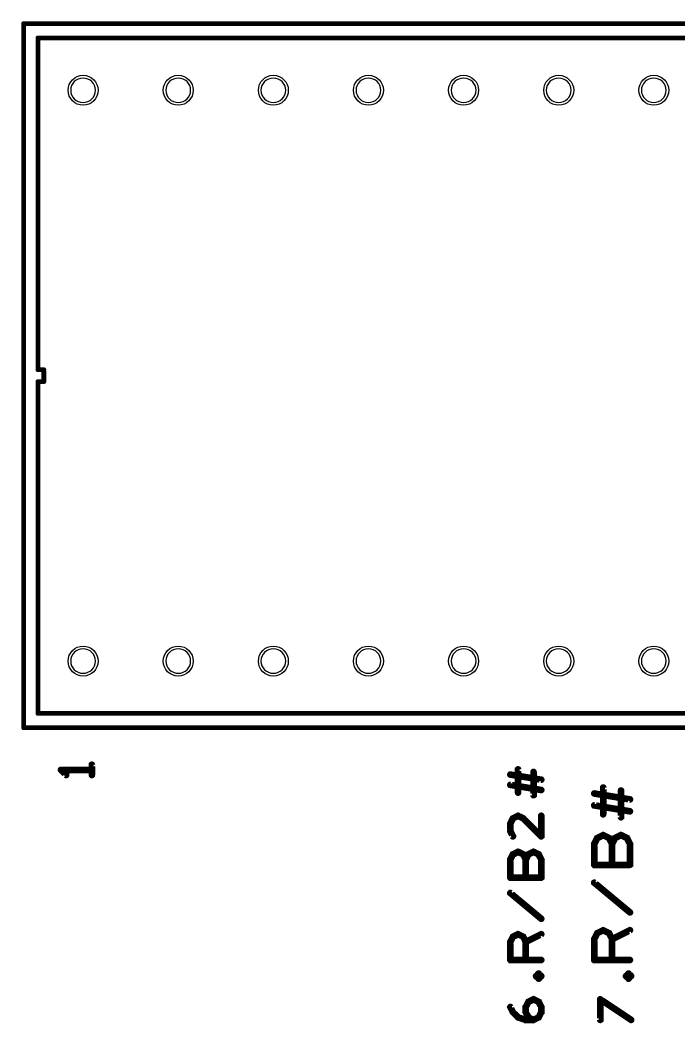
# Model space of a CAD drawing. Extents: x 1.5 to 98, y 12 to 104.4.
# Drawn here: x 33.88 to 51.47, y 33.47 to 60.29 of the extents above; entities that cross this region are included whole.
import ezdxf

# ---------------------------------------------------------------- set-up
doc = ezdxf.new("R2010")
doc.units = 0
doc.layers.get('0').update_dxf_attribs({"linetype": 'CONTINUOUS'})
for name, color, linetype in [('_DRILL', 251, 'CONTINUOUS'), ('BOTTOM_SOLDER_MASK', 6, 'CONTINUOUS'), ('DOCUMENTATION1', 3, 'CONTINUOUS'), ('TOP_SILKSCREEN', 1, 'CONTINUOUS'), ('TOP_SOLDER_MASK', 2, 'CONTINUOUS')]:
    doc.layers.add(name, color=color, linetype=linetype)

# ---------------------------------------------------------------- blocks, each defined once
blk = doc.blocks.new('STYLE1')
at = {"const_width": 0.6}
blk.add_lwpolyline([(-0.3, 0, 1), (0.3, 0, 1)], format="xyb", close=True, dxfattribs=at)
blk = doc.blocks.new('_HOLE')
blk.add_circle((0, 0), 0.5)

msp = doc.modelspace()

# ---------------------------------------------------------------- linework, layer by layer
at = {"layer": 'DOCUMENTATION1', "color": 94}
msp.add_lwpolyline([(95.5675, 41.402, 0.127, 0.127, 0), (33.9725, 41.402, 0, 0, 0), (33.9725, 41.402, 0.0635, 0.0635, 0), (33.9725, 41.4338, 0.0635, 0.0635, 1), (33.9725, 41.3702, 0, 0, 0), (33.9407, 41.402, 0.0635, 0.0635, 1), (34.0043, 41.402, 0, 0, 0), (33.9725, 41.402, 0, 0, 0), (33.9725, 41.402, 0.127, 0.127, 0), (33.9725, 60.198, 0.127, 0.127, 0), (33.9725, 60.198, 0, 0, 0), (33.9725, 60.198, 0.0635, 0.0635, 0), (34.0043, 60.198, 0.0635, 0.0635, 1), (33.9407, 60.198, 0, 0, 0), (33.9725, 60.2298, 0.0635, 0.0635, 1), (33.9725, 60.1662, 0, 0, 0), (33.9725, 60.198, 0, 0, 0), (33.9725, 60.198, 0.127, 0.127, 0), (95.5675, 60.198, 0, 0, 0)], format="xyseb", dxfattribs=at)
at = {"layer": 'TOP_SILKSCREEN', "color": 135}
for points in [[(95.1865, 41.783, 0.127, 0.127, 0), (34.3535, 41.783, 0, 0, 0), (34.3535, 41.783, 0.0635, 0.0635, 0), (34.3535, 41.8148, 0.0635, 0.0635, 1), (34.3535, 41.7512, 0, 0, 0), (34.3217, 41.783, 0.0635, 0.0635, 1), (34.3853, 41.783, 0, 0, 0), (34.3535, 41.783, 0, 0, 0), (34.3535, 41.783, 0.127, 0.127, 0), (34.3535, 50.6413, 0, 0, 0), (34.3535, 50.6413, 0.0635, 0.0635, 0), (34.3853, 50.6413, 0.0635, 0.0635, 1), (34.3217, 50.6413, 0, 0, 0), (34.3535, 50.6731, 0.0635, 0.0635, 1), (34.3535, 50.6095, 0, 0, 0), (34.3535, 50.6413, 0, 0, 0), (34.3535, 50.6413, 0.127, 0.127, 0), (34.5122, 50.6413, 0, 0, 0), (34.5122, 50.6413, 0.0635, 0.0635, 0), (34.5122, 50.6095, 0.0635, 0.0635, 1), (34.5122, 50.6731, 0, 0, 0), (34.4804, 50.6413, 0.0635, 0.0635, 1), (34.544, 50.6413, 0, 0, 0), (34.5122, 50.6413, 0, 0, 0), (34.5122, 50.6413, 0.127, 0.127, 0), (34.5122, 50.9588, 0, 0, 0), (34.5122, 50.9588, 0.0635, 0.0635, 0), (34.544, 50.9588, 0.0635, 0.0635, 1), (34.4804, 50.9588, 0, 0, 0), (34.5122, 50.927, 0.0635, 0.0635, 1), (34.5122, 50.9906, 0, 0, 0), (34.5122, 50.9588, 0, 0, 0), (34.5122, 50.9588, 0.127, 0.127, 0), (34.3535, 50.9588, 0, 0, 0), (34.3535, 50.9588, 0.0635, 0.0635, 0), (34.3535, 50.9906, 0.0635, 0.0635, 1), (34.3535, 50.927, 0, 0, 0), (34.3217, 50.9588, 0.0635, 0.0635, 1), (34.3853, 50.9588, 0, 0, 0), (34.3535, 50.9588, 0, 0, 0), (34.3535, 50.9588, 0.127, 0.127, 0), (34.3535, 59.817, 0.127, 0.127, 0), (34.3535, 59.817, 0, 0, 0), (34.3535, 59.817, 0.0635, 0.0635, 0), (34.3853, 59.817, 0.0635, 0.0635, 1), (34.3217, 59.817, 0, 0, 0), (34.3535, 59.8488, 0.0635, 0.0635, 1), (34.3535, 59.7852, 0, 0, 0), (34.3535, 59.817, 0, 0, 0), (34.3535, 59.817, 0.127, 0.127, 0), (95.1865, 59.817, 0, 0, 0)], [(35.7492, 40.1375, 0.0889, 0.0889, 1), (35.8382, 40.1375, 0, 0, 0), (35.7937, 40.1375, 0, 0, 0), (35.7937, 40.1375, 0.1778, 0.1778, 0), (35.7937, 40.4125, 0.1778, 0.1778, 0), (35.7937, 40.4125, 0, 0, 0), (35.7937, 40.4125, 0.0889, 0.0889, 0), (35.8382, 40.4125, 0.0889, 0.0889, 1), (35.7492, 40.4125, 0, 0, 0)], [(35.7937, 40.2305, 0.0889, 0.0889, 1), (35.7937, 40.3195, 0, 0, 0), (35.7937, 40.275, 0, 0, 0), (35.7937, 40.275, 0.1778, 0.1778, 0), (34.9687, 40.275, 0.1778, 0.1778, 0), (34.9687, 40.275, 0, 0, 0), (34.9687, 40.275, 0.0889, 0.0889, 0), (34.9687, 40.3195, 0.0889, 0.0889, 1), (34.9687, 40.2305, 0, 0, 0)], [(35.0002, 40.3065, 0.0889, 0.0889, 1), (34.9372, 40.2435, 0, 0, 0), (34.9687, 40.275, 0, 0, 0), (34.9687, 40.275, 0.1778, 0.1778, 0), (35.1062, 40.1375, 0.1778, 0.1778, 0), (35.1062, 40.1375, 0, 0, 0), (35.1062, 40.1375, 0.0889, 0.0889, 0), (35.0747, 40.106, 0.0889, 0.0889, 1), (35.1377, 40.169, 0, 0, 0)], [(46.976, 40.1939, 0.0889, 0.0889, 1), (46.9614, 40.1061, 0, 0, 0), (46.9687, 40.15, 0, 0, 0), (46.9687, 40.15, 0.1778, 0.1778, 0), (47.7937, 40.0125, 0.1778, 0.1778, 0), (47.7937, 40.0125, 0, 0, 0), (47.7937, 40.0125, 0.0889, 0.0889, 0), (47.7864, 39.9686, 0.0889, 0.0889, 1), (47.801, 40.0564, 0, 0, 0)], [(47.1305, 39.6688, 0.0889, 0.0889, 1), (47.2195, 39.6688, 0, 0, 0), (47.175, 39.6688, 0, 0, 0), (47.175, 39.6688, 0.1778, 0.1778, 0), (47.175, 40.2875, 0.1778, 0.1778, 0), (47.175, 40.2875, 0, 0, 0), (47.175, 40.2875, 0.0889, 0.0889, 0), (47.2195, 40.2875, 0.0889, 0.0889, 1), (47.1305, 40.2875, 0, 0, 0)], [(47.632, 40.2188, 0.0889, 0.0889, 1), (47.543, 40.2188, 0, 0, 0), (47.5875, 40.2188, 0, 0, 0), (47.5875, 40.2188, 0.1778, 0.1778, 0), (47.5875, 39.6, 0.1778, 0.1778, 0), (47.5875, 39.6, 0, 0, 0), (47.5875, 39.6, 0.0889, 0.0889, 0), (47.543, 39.6, 0.0889, 0.0889, 1), (47.632, 39.6, 0, 0, 0)], [(47.7864, 39.6936, 0.0889, 0.0889, 1), (47.801, 39.7814, 0, 0, 0), (47.7937, 39.7375, 0, 0, 0), (47.7937, 39.7375, 0.1778, 0.1778, 0), (46.9687, 39.875, 0.1778, 0.1778, 0), (46.9687, 39.875, 0, 0, 0), (46.9687, 39.875, 0.0889, 0.0889, 0), (46.976, 39.9189, 0.0889, 0.0889, 1), (46.9614, 39.8311, 0, 0, 0)], [(49.2167, 39.6889, 0.0889, 0.0889, 1), (49.2021, 39.6011, 0, 0, 0), (49.2094, 39.645, 0, 0, 0), (49.2094, 39.645, 0.1778, 0.1778, 0), (50.1619, 39.4863, 0.1778, 0.1778, 0), (50.1619, 39.4863, 0, 0, 0), (50.1619, 39.4863, 0.0889, 0.0889, 0), (50.1546, 39.4424, 0.0889, 0.0889, 1), (50.1692, 39.5302, 0, 0, 0)], [(49.403, 39.0894, 0.0889, 0.0889, 1), (49.492, 39.0894, 0, 0, 0), (49.4475, 39.0894, 0, 0, 0), (49.4475, 39.0894, 0.1778, 0.1778, 0), (49.4475, 39.8038, 0.1778, 0.1778, 0), (49.4475, 39.8038, 0, 0, 0), (49.4475, 39.8038, 0.0889, 0.0889, 0), (49.492, 39.8038, 0.0889, 0.0889, 1), (49.403, 39.8038, 0, 0, 0)], [(49.9682, 39.7244, 0.0889, 0.0889, 1), (49.8792, 39.7244, 0, 0, 0), (49.9237, 39.7244, 0, 0, 0), (49.9237, 39.7244, 0.1778, 0.1778, 0), (49.9237, 39.01, 0.1778, 0.1778, 0), (49.9237, 39.01, 0, 0, 0), (49.9237, 39.01, 0.0889, 0.0889, 0), (49.8792, 39.01, 0.0889, 0.0889, 1), (49.9682, 39.01, 0, 0, 0)], [(50.1546, 39.1249, 0.0889, 0.0889, 1), (50.1692, 39.2127, 0, 0, 0), (50.1619, 39.1688, 0, 0, 0), (50.1619, 39.1688, 0.1778, 0.1778, 0), (49.2094, 39.3275, 0.1778, 0.1778, 0), (49.2094, 39.3275, 0, 0, 0), (49.2094, 39.3275, 0.0889, 0.0889, 0), (49.2167, 39.3714, 0.0889, 0.0889, 1), (49.2021, 39.2836, 0, 0, 0)], [(47.1949, 39.0102, 0.0889, 0.0889, 1), (47.1551, 39.0898, 0, 0, 0), (47.175, 39.05, 0, 0, 0), (47.175, 39.05, 0.1778, 0.1778, 0), (47.0375, 38.9813, 0.1778, 0.1778, 0), (47.0375, 38.9813, 0, 0, 0), (47.0375, 38.9813, 0.0889, 0.0889, 0), (47.0176, 39.0211, 0.0889, 0.0889, 1), (47.0574, 38.9415, 0, 0, 0)], [(47.2926, 38.9415, 0.0889, 0.0889, 1), (47.3324, 39.0211, 0, 0, 0), (47.3125, 38.9813, 0, 0, 0), (47.3125, 38.9813, 0.1778, 0.1778, 0), (47.175, 39.05, 0.1778, 0.1778, 0), (47.175, 39.05, 0, 0, 0), (47.175, 39.05, 0.0889, 0.0889, 0), (47.1949, 39.0898, 0.0889, 0.0889, 1), (47.1551, 39.0102, 0, 0, 0)], [(47.8382, 39.05, 0.0889, 0.0889, 1), (47.7492, 39.05, 0, 0, 0), (47.7937, 39.05, 0, 0, 0), (47.7937, 39.05, 0.1778, 0.1778, 0), (47.7937, 38.5, 0.1778, 0.1778, 0), (47.7937, 38.5, 0, 0, 0), (47.7937, 38.5, 0.0889, 0.0889, 0), (47.7492, 38.5, 0.0889, 0.0889, 1), (47.8382, 38.5, 0, 0, 0)], [(47.0773, 38.9614, 0.0889, 0.0889, 1), (46.9977, 39.0012, 0, 0, 0), (47.0375, 38.9813, 0, 0, 0), (47.0375, 38.9813, 0.1778, 0.1778, 0), (46.9687, 38.8438, 0.1778, 0.1778, 0), (46.9687, 38.8438, 0, 0, 0), (46.9687, 38.8438, 0.0889, 0.0889, 0), (46.9289, 38.8637, 0.0889, 0.0889, 1), (47.0085, 38.8239, 0, 0, 0)], [(47.0132, 38.8438, 0.0889, 0.0889, 1), (46.9242, 38.8438, 0, 0, 0), (46.9687, 38.8438, 0, 0, 0), (46.9687, 38.8438, 0.1778, 0.1778, 0), (46.9687, 38.6375, 0.1778, 0.1778, 0), (46.9687, 38.6375, 0, 0, 0), (46.9687, 38.6375, 0.0889, 0.0889, 0), (46.9242, 38.6375, 0.0889, 0.0889, 1), (47.0132, 38.6375, 0, 0, 0)], [(47.7622, 38.4685, 0.0889, 0.0889, 1), (47.8252, 38.5315, 0, 0, 0), (47.7937, 38.5, 0, 0, 0), (47.7937, 38.5, 0.1778, 0.1778, 0), (47.3125, 38.9813, 0.1778, 0.1778, 0), (47.3125, 38.9813, 0, 0, 0), (47.3125, 38.9813, 0.0889, 0.0889, 0), (47.344, 39.0128, 0.0889, 0.0889, 1), (47.281, 38.9498, 0, 0, 0)], [(47.0085, 38.6574, 0.0889, 0.0889, 1), (46.9289, 38.6176, 0, 0, 0), (46.9687, 38.6375, 0, 0, 0), (46.9687, 38.6375, 0.1778, 0.1778, 0), (47.0375, 38.5, 0.1778, 0.1778, 0), (47.0375, 38.5, 0, 0, 0), (47.0375, 38.5, 0.0889, 0.0889, 0), (46.9977, 38.4801, 0.0889, 0.0889, 1), (47.0773, 38.5199, 0, 0, 0)], [(49.2688, 38.4942, 0.0889, 0.0889, 1), (49.3086, 38.4146, 0, 0, 0), (49.2887, 38.4544, 0, 0, 0), (49.2887, 38.4544, 0.1778, 0.1778, 0), (49.4475, 38.5338, 0.1778, 0.1778, 0), (49.4475, 38.5338, 0, 0, 0), (49.4475, 38.5338, 0.0889, 0.0889, 0), (49.4674, 38.494, 0.0889, 0.0889, 1), (49.4276, 38.5736, 0, 0, 0)], [(49.4674, 38.5736, 0.0889, 0.0889, 1), (49.4276, 38.494, 0, 0, 0), (49.4475, 38.5338, 0, 0, 0), (49.4475, 38.5338, 0.1778, 0.1778, 0), (49.6062, 38.4544, 0.1778, 0.1778, 0), (49.6062, 38.4544, 0, 0, 0), (49.6062, 38.4544, 0.0889, 0.0889, 0), (49.5863, 38.4146, 0.0889, 0.0889, 1), (49.6261, 38.4942, 0, 0, 0)], [(49.7451, 38.4942, 0.0889, 0.0889, 1), (49.7849, 38.4146, 0, 0, 0), (49.765, 38.4544, 0, 0, 0), (49.765, 38.4544, 0.1778, 0.1778, 0), (49.9237, 38.5338, 0.1778, 0.1778, 0), (49.9237, 38.5338, 0, 0, 0), (49.9237, 38.5338, 0.0889, 0.0889, 0), (49.9436, 38.494, 0.0889, 0.0889, 1), (49.9038, 38.5736, 0, 0, 0)], [(49.9436, 38.5736, 0.0889, 0.0889, 1), (49.9038, 38.494, 0, 0, 0), (49.9237, 38.5338, 0, 0, 0), (49.9237, 38.5338, 0.1778, 0.1778, 0), (50.0825, 38.4544, 0.1778, 0.1778, 0), (50.0825, 38.4544, 0, 0, 0), (50.0825, 38.4544, 0.0889, 0.0889, 0), (50.0626, 38.4146, 0.0889, 0.0889, 1), (50.1024, 38.4942, 0, 0, 0)], [(49.1696, 38.3155, 0.0889, 0.0889, 1), (49.2492, 38.2757, 0, 0, 0), (49.2094, 38.2956, 0, 0, 0), (49.2094, 38.2956, 0.1778, 0.1778, 0), (49.2887, 38.4544, 0.1778, 0.1778, 0), (49.2887, 38.4544, 0, 0, 0), (49.2887, 38.4544, 0.0889, 0.0889, 0), (49.3285, 38.4345, 0.0889, 0.0889, 1), (49.2489, 38.4743, 0, 0, 0)], [(49.1649, 37.74, 0.0889, 0.0889, 1), (49.2539, 37.74, 0, 0, 0), (49.2094, 37.74, 0, 0, 0), (49.2094, 37.74, 0.1778, 0.1778, 0), (49.2094, 38.2956, 0.1778, 0.1778, 0), (49.2094, 38.2956, 0, 0, 0), (49.2094, 38.2956, 0.0889, 0.0889, 0), (49.2539, 38.2956, 0.0889, 0.0889, 1), (49.1649, 38.2956, 0, 0, 0)], [(49.646, 38.4743, 0.0889, 0.0889, 1), (49.5664, 38.4345, 0, 0, 0), (49.6062, 38.4544, 0, 0, 0), (49.6062, 38.4544, 0.1778, 0.1778, 0), (49.6856, 38.2956, 0.1778, 0.1778, 0), (49.6856, 38.2956, 0, 0, 0), (49.6856, 38.2956, 0.0889, 0.0889, 0), (49.6458, 38.2757, 0.0889, 0.0889, 1), (49.7254, 38.3155, 0, 0, 0)], [(49.6458, 38.3155, 0.0889, 0.0889, 1), (49.7254, 38.2757, 0, 0, 0), (49.6856, 38.2956, 0, 0, 0), (49.6856, 38.2956, 0.1778, 0.1778, 0), (49.765, 38.4544, 0.1778, 0.1778, 0), (49.765, 38.4544, 0, 0, 0), (49.765, 38.4544, 0.0889, 0.0889, 0), (49.8048, 38.4345, 0.0889, 0.0889, 1), (49.7252, 38.4743, 0, 0, 0)], [(49.7301, 38.2956, 0.0889, 0.0889, 1), (49.6411, 38.2956, 0, 0, 0), (49.6856, 38.2956, 0, 0, 0), (49.6856, 38.2956, 0.1778, 0.1778, 0), (49.6856, 37.74, 0.1778, 0.1778, 0), (49.6856, 37.74, 0, 0, 0), (49.6856, 37.74, 0.0889, 0.0889, 0), (49.6411, 37.74, 0.0889, 0.0889, 1), (49.7301, 37.74, 0, 0, 0)], [(50.1223, 38.4743, 0.0889, 0.0889, 1), (50.0427, 38.4345, 0, 0, 0), (50.0825, 38.4544, 0, 0, 0), (50.0825, 38.4544, 0.1778, 0.1778, 0), (50.1619, 38.2956, 0.1778, 0.1778, 0), (50.1619, 38.2956, 0, 0, 0), (50.1619, 38.2956, 0.0889, 0.0889, 0), (50.1221, 38.2757, 0.0889, 0.0889, 1), (50.2017, 38.3155, 0, 0, 0)], [(50.2064, 38.2956, 0.0889, 0.0889, 1), (50.1174, 38.2956, 0, 0, 0), (50.1619, 38.2956, 0, 0, 0), (50.1619, 38.2956, 0.1778, 0.1778, 0), (50.1619, 37.74, 0.1778, 0.1778, 0), (50.1619, 37.74, 0, 0, 0), (50.1619, 37.74, 0.0889, 0.0889, 0), (50.1174, 37.74, 0.0889, 0.0889, 1), (50.2064, 37.74, 0, 0, 0)], [(46.9289, 37.9012, 0.0889, 0.0889, 1), (47.0085, 37.8614, 0, 0, 0), (46.9687, 37.8813, 0, 0, 0), (46.9687, 37.8813, 0.1778, 0.1778, 0), (47.0375, 38.0188, 0.1778, 0.1778, 0), (47.0375, 38.0188, 0, 0, 0), (47.0375, 38.0188, 0.0889, 0.0889, 0), (47.0773, 37.9989, 0.0889, 0.0889, 1), (46.9977, 38.0387, 0, 0, 0)], [(47.0176, 38.0586, 0.0889, 0.0889, 1), (47.0574, 37.979, 0, 0, 0), (47.0375, 38.0188, 0, 0, 0), (47.0375, 38.0188, 0.1778, 0.1778, 0), (47.175, 38.0875, 0.1778, 0.1778, 0), (47.175, 38.0875, 0, 0, 0), (47.175, 38.0875, 0.0889, 0.0889, 0), (47.1949, 38.0477, 0.0889, 0.0889, 1), (47.1551, 38.1273, 0, 0, 0)], [(47.1949, 38.1273, 0.0889, 0.0889, 1), (47.1551, 38.0477, 0, 0, 0), (47.175, 38.0875, 0, 0, 0), (47.175, 38.0875, 0.1778, 0.1778, 0), (47.3125, 38.0188, 0.1778, 0.1778, 0), (47.3125, 38.0188, 0, 0, 0), (47.3125, 38.0188, 0.0889, 0.0889, 0), (47.2926, 37.979, 0.0889, 0.0889, 1), (47.3324, 38.0586, 0, 0, 0)], [(47.3523, 38.0387, 0.0889, 0.0889, 1), (47.2727, 37.9989, 0, 0, 0), (47.3125, 38.0188, 0, 0, 0), (47.3125, 38.0188, 0.1778, 0.1778, 0), (47.3812, 37.8813, 0.1778, 0.1778, 0), (47.3812, 37.8813, 0, 0, 0), (47.3812, 37.8813, 0.0889, 0.0889, 0), (47.3414, 37.8614, 0.0889, 0.0889, 1), (47.421, 37.9012, 0, 0, 0)], [(47.3414, 37.9012, 0.0889, 0.0889, 1), (47.421, 37.8614, 0, 0, 0), (47.3812, 37.8813, 0, 0, 0), (47.3812, 37.8813, 0.1778, 0.1778, 0), (47.45, 38.0188, 0.1778, 0.1778, 0), (47.45, 38.0188, 0, 0, 0), (47.45, 38.0188, 0.0889, 0.0889, 0), (47.4898, 37.9989, 0.0889, 0.0889, 1), (47.4102, 38.0387, 0, 0, 0)], [(47.4301, 38.0586, 0.0889, 0.0889, 1), (47.4699, 37.979, 0, 0, 0), (47.45, 38.0188, 0, 0, 0), (47.45, 38.0188, 0.1778, 0.1778, 0), (47.5875, 38.0875, 0.1778, 0.1778, 0), (47.5875, 38.0875, 0, 0, 0), (47.5875, 38.0875, 0.0889, 0.0889, 0), (47.6074, 38.0477, 0.0889, 0.0889, 1), (47.5676, 38.1273, 0, 0, 0)], [(47.6074, 38.1273, 0.0889, 0.0889, 1), (47.5676, 38.0477, 0, 0, 0), (47.5875, 38.0875, 0, 0, 0), (47.5875, 38.0875, 0.1778, 0.1778, 0), (47.725, 38.0188, 0.1778, 0.1778, 0), (47.725, 38.0188, 0, 0, 0), (47.725, 38.0188, 0.0889, 0.0889, 0), (47.7051, 37.979, 0.0889, 0.0889, 1), (47.7449, 38.0586, 0, 0, 0)], [(47.7648, 38.0387, 0.0889, 0.0889, 1), (47.6852, 37.9989, 0, 0, 0), (47.725, 38.0188, 0, 0, 0), (47.725, 38.0188, 0.1778, 0.1778, 0), (47.7937, 37.8813, 0.1778, 0.1778, 0), (47.7937, 37.8813, 0, 0, 0), (47.7937, 37.8813, 0.0889, 0.0889, 0), (47.7539, 37.8614, 0.0889, 0.0889, 1), (47.8335, 37.9012, 0, 0, 0)], [(46.9242, 37.4, 0.0889, 0.0889, 1), (47.0132, 37.4, 0, 0, 0), (46.9687, 37.4, 0, 0, 0), (46.9687, 37.4, 0.1778, 0.1778, 0), (46.9687, 37.8813, 0.1778, 0.1778, 0), (46.9687, 37.8813, 0, 0, 0), (46.9687, 37.8813, 0.0889, 0.0889, 0), (47.0132, 37.8813, 0.0889, 0.0889, 1), (46.9242, 37.8813, 0, 0, 0)], [(47.4257, 37.8813, 0.0889, 0.0889, 1), (47.3367, 37.8813, 0, 0, 0), (47.3812, 37.8813, 0, 0, 0), (47.3812, 37.8813, 0.1778, 0.1778, 0), (47.3812, 37.4, 0.1778, 0.1778, 0), (47.3812, 37.4, 0, 0, 0), (47.3812, 37.4, 0.0889, 0.0889, 0), (47.3367, 37.4, 0.0889, 0.0889, 1), (47.4257, 37.4, 0, 0, 0)], [(47.8382, 37.8813, 0.0889, 0.0889, 1), (47.7492, 37.8813, 0, 0, 0), (47.7937, 37.8813, 0, 0, 0), (47.7937, 37.8813, 0.1778, 0.1778, 0), (47.7937, 37.4, 0.1778, 0.1778, 0), (47.7937, 37.4, 0, 0, 0), (47.7937, 37.4, 0.0889, 0.0889, 0), (47.7492, 37.4, 0.0889, 0.0889, 1), (47.8382, 37.4, 0, 0, 0)], [(50.1619, 37.6955, 0.0889, 0.0889, 1), (50.1619, 37.7845, 0, 0, 0), (50.1619, 37.74, 0, 0, 0), (50.1619, 37.74, 0.1778, 0.1778, 0), (49.2094, 37.74, 0.1778, 0.1778, 0), (49.2094, 37.74, 0, 0, 0), (49.2094, 37.74, 0.0889, 0.0889, 0), (49.2094, 37.7845, 0.0889, 0.0889, 1), (49.2094, 37.6955, 0, 0, 0)], [(47.7937, 37.3555, 0.0889, 0.0889, 1), (47.7937, 37.4445, 0, 0, 0), (47.7937, 37.4, 0, 0, 0), (47.7937, 37.4, 0.1778, 0.1778, 0), (46.9687, 37.4, 0.1778, 0.1778, 0), (46.9687, 37.4, 0, 0, 0), (46.9687, 37.4, 0.0889, 0.0889, 0), (46.9687, 37.4445, 0.0889, 0.0889, 1), (46.9687, 37.3555, 0, 0, 0)], [(50.1334, 36.4358, 0.0889, 0.0889, 1), (50.1904, 36.5042, 0, 0, 0), (50.1619, 36.47, 0, 0, 0), (50.1619, 36.47, 0.1778, 0.1778, 0), (49.2094, 37.2638, 0.1778, 0.1778, 0), (49.2094, 37.2638, 0, 0, 0), (49.2094, 37.2638, 0.0889, 0.0889, 0), (49.2379, 37.298, 0.0889, 0.0889, 1), (49.1809, 37.2296, 0, 0, 0)], [(47.7652, 36.2658, 0.0889, 0.0889, 1), (47.8222, 36.3342, 0, 0, 0), (47.7937, 36.3, 0, 0, 0), (47.7937, 36.3, 0.1778, 0.1778, 0), (46.9687, 36.9875, 0.1778, 0.1778, 0), (46.9687, 36.9875, 0, 0, 0), (46.9687, 36.9875, 0.0889, 0.0889, 0), (46.9972, 37.0217, 0.0889, 0.0889, 1), (46.9402, 36.9533, 0, 0, 0)], [(46.9289, 35.7012, 0.0889, 0.0889, 1), (47.0085, 35.6614, 0, 0, 0), (46.9687, 35.6813, 0, 0, 0), (46.9687, 35.6813, 0.1778, 0.1778, 0), (47.0375, 35.8188, 0.1778, 0.1778, 0), (47.0375, 35.8188, 0, 0, 0), (47.0375, 35.8188, 0.0889, 0.0889, 0), (47.0773, 35.7989, 0.0889, 0.0889, 1), (46.9977, 35.8387, 0, 0, 0)], [(47.0176, 35.8586, 0.0889, 0.0889, 1), (47.0574, 35.779, 0, 0, 0), (47.0375, 35.8188, 0, 0, 0), (47.0375, 35.8188, 0.1778, 0.1778, 0), (47.175, 35.8875, 0.1778, 0.1778, 0), (47.175, 35.8875, 0, 0, 0), (47.175, 35.8875, 0.0889, 0.0889, 0), (47.1949, 35.8477, 0.0889, 0.0889, 1), (47.1551, 35.9273, 0, 0, 0)], [(47.1949, 35.9273, 0.0889, 0.0889, 1), (47.1551, 35.8477, 0, 0, 0), (47.175, 35.8875, 0, 0, 0), (47.175, 35.8875, 0.1778, 0.1778, 0), (47.3125, 35.8188, 0.1778, 0.1778, 0), (47.3125, 35.8188, 0, 0, 0), (47.3125, 35.8188, 0.0889, 0.0889, 0), (47.2926, 35.779, 0.0889, 0.0889, 1), (47.3324, 35.8586, 0, 0, 0)], [(47.3523, 35.8387, 0.0889, 0.0889, 1), (47.2727, 35.7989, 0, 0, 0), (47.3125, 35.8188, 0, 0, 0), (47.3125, 35.8188, 0.1778, 0.1778, 0), (47.3812, 35.6813, 0.1778, 0.1778, 0), (47.3812, 35.6813, 0, 0, 0), (47.3812, 35.6813, 0.0889, 0.0889, 0), (47.3414, 35.6614, 0.0889, 0.0889, 1), (47.421, 35.7012, 0, 0, 0)], [(47.3613, 35.7211, 0.0889, 0.0889, 1), (47.4011, 35.6415, 0, 0, 0), (47.3812, 35.6813, 0, 0, 0), (47.3812, 35.6813, 0.1778, 0.1778, 0), (47.7937, 35.8875, 0.1778, 0.1778, 0), (47.7937, 35.8875, 0, 0, 0), (47.7937, 35.8875, 0.0889, 0.0889, 0), (47.8136, 35.8477, 0.0889, 0.0889, 1), (47.7738, 35.9273, 0, 0, 0)], [(49.1696, 35.7755, 0.0889, 0.0889, 1), (49.2492, 35.7357, 0, 0, 0), (49.2094, 35.7556, 0, 0, 0), (49.2094, 35.7556, 0.1778, 0.1778, 0), (49.2887, 35.9144, 0.1778, 0.1778, 0), (49.2887, 35.9144, 0, 0, 0), (49.2887, 35.9144, 0.0889, 0.0889, 0), (49.3285, 35.8945, 0.0889, 0.0889, 1), (49.2489, 35.9343, 0, 0, 0)], [(49.2688, 35.9542, 0.0889, 0.0889, 1), (49.3086, 35.8746, 0, 0, 0), (49.2887, 35.9144, 0, 0, 0), (49.2887, 35.9144, 0.1778, 0.1778, 0), (49.4475, 35.9938, 0.1778, 0.1778, 0), (49.4475, 35.9938, 0, 0, 0), (49.4475, 35.9938, 0.0889, 0.0889, 0), (49.4674, 35.954, 0.0889, 0.0889, 1), (49.4276, 36.0336, 0, 0, 0)], [(49.4674, 36.0336, 0.0889, 0.0889, 1), (49.4276, 35.954, 0, 0, 0), (49.4475, 35.9938, 0, 0, 0), (49.4475, 35.9938, 0.1778, 0.1778, 0), (49.6062, 35.9144, 0.1778, 0.1778, 0), (49.6062, 35.9144, 0, 0, 0), (49.6062, 35.9144, 0.0889, 0.0889, 0), (49.5863, 35.8746, 0.0889, 0.0889, 1), (49.6261, 35.9542, 0, 0, 0)], [(49.646, 35.9343, 0.0889, 0.0889, 1), (49.5664, 35.8945, 0, 0, 0), (49.6062, 35.9144, 0, 0, 0), (49.6062, 35.9144, 0.1778, 0.1778, 0), (49.6856, 35.7556, 0.1778, 0.1778, 0), (49.6856, 35.7556, 0, 0, 0), (49.6856, 35.7556, 0.0889, 0.0889, 0), (49.6458, 35.7357, 0.0889, 0.0889, 1), (49.7254, 35.7755, 0, 0, 0)], [(49.6657, 35.7954, 0.0889, 0.0889, 1), (49.7055, 35.7158, 0, 0, 0), (49.6856, 35.7556, 0, 0, 0), (49.6856, 35.7556, 0.1778, 0.1778, 0), (50.1619, 35.9938, 0.1778, 0.1778, 0), (50.1619, 35.9938, 0, 0, 0), (50.1619, 35.9938, 0.0889, 0.0889, 0), (50.1818, 35.954, 0.0889, 0.0889, 1), (50.142, 36.0336, 0, 0, 0)], [(46.9242, 35.2, 0.0889, 0.0889, 1), (47.0132, 35.2, 0, 0, 0), (46.9687, 35.2, 0, 0, 0), (46.9687, 35.2, 0.1778, 0.1778, 0), (46.9687, 35.6813, 0.1778, 0.1778, 0), (46.9687, 35.6813, 0, 0, 0), (46.9687, 35.6813, 0.0889, 0.0889, 0), (47.0132, 35.6813, 0.0889, 0.0889, 1), (46.9242, 35.6813, 0, 0, 0)], [(47.4257, 35.6813, 0.0889, 0.0889, 1), (47.3367, 35.6813, 0, 0, 0), (47.3812, 35.6813, 0, 0, 0), (47.3812, 35.6813, 0.1778, 0.1778, 0), (47.3812, 35.2, 0.1778, 0.1778, 0), (47.3812, 35.2, 0, 0, 0), (47.3812, 35.2, 0.0889, 0.0889, 0), (47.3367, 35.2, 0.0889, 0.0889, 1), (47.4257, 35.2, 0, 0, 0)], [(49.1649, 35.2, 0.0889, 0.0889, 1), (49.2539, 35.2, 0, 0, 0), (49.2094, 35.2, 0, 0, 0), (49.2094, 35.2, 0.1778, 0.1778, 0), (49.2094, 35.7556, 0.1778, 0.1778, 0), (49.2094, 35.7556, 0, 0, 0), (49.2094, 35.7556, 0.0889, 0.0889, 0), (49.2539, 35.7556, 0.0889, 0.0889, 1), (49.1649, 35.7556, 0, 0, 0)], [(49.7301, 35.7556, 0.0889, 0.0889, 1), (49.6411, 35.7556, 0, 0, 0), (49.6856, 35.7556, 0, 0, 0), (49.6856, 35.7556, 0.1778, 0.1778, 0), (49.6856, 35.2, 0.1778, 0.1778, 0), (49.6856, 35.2, 0, 0, 0), (49.6856, 35.2, 0.0889, 0.0889, 0), (49.6411, 35.2, 0.0889, 0.0889, 1), (49.7301, 35.2, 0, 0, 0)], [(47.7937, 35.1555, 0.0889, 0.0889, 1), (47.7937, 35.2445, 0, 0, 0), (47.7937, 35.2, 0, 0, 0), (47.7937, 35.2, 0.1778, 0.1778, 0), (46.9687, 35.2, 0.1778, 0.1778, 0), (46.9687, 35.2, 0, 0, 0), (46.9687, 35.2, 0.0889, 0.0889, 0), (46.9687, 35.2445, 0.0889, 0.0889, 1), (46.9687, 35.1555, 0, 0, 0)], [(50.1619, 35.1555, 0.0889, 0.0889, 1), (50.1619, 35.2445, 0, 0, 0), (50.1619, 35.2, 0, 0, 0), (50.1619, 35.2, 0.1778, 0.1778, 0), (49.2094, 35.2, 0.1778, 0.1778, 0), (49.2094, 35.2, 0, 0, 0), (49.2094, 35.2, 0.0889, 0.0889, 0), (49.2094, 35.2445, 0.0889, 0.0889, 1), (49.2094, 35.1555, 0, 0, 0)], [(47.7565, 34.806, 0.0889, 0.0889, 1), (47.6935, 34.869, 0, 0, 0), (47.725, 34.8375, 0, 0, 0), (47.725, 34.8375, 0.1778, 0.1778, 0), (47.6562, 34.7688, 0.1778, 0.1778, 0), (47.6562, 34.7688, 0, 0, 0), (47.6562, 34.7688, 0.0889, 0.0889, 0), (47.6247, 34.8003, 0.0889, 0.0889, 1), (47.6877, 34.7373, 0, 0, 0)], [(47.6877, 34.8003, 0.0889, 0.0889, 1), (47.6247, 34.7373, 0, 0, 0), (47.6562, 34.7688, 0, 0, 0), (47.6562, 34.7688, 0.1778, 0.1778, 0), (47.725, 34.7, 0.1778, 0.1778, 0), (47.725, 34.7, 0, 0, 0), (47.725, 34.7, 0.0889, 0.0889, 0), (47.6935, 34.6685, 0.0889, 0.0889, 1), (47.7565, 34.7315, 0, 0, 0)], [(47.7622, 34.7373, 0.0889, 0.0889, 1), (47.8252, 34.8003, 0, 0, 0), (47.7937, 34.7688, 0, 0, 0), (47.7937, 34.7688, 0.1778, 0.1778, 0), (47.725, 34.8375, 0.1778, 0.1778, 0), (47.725, 34.8375, 0, 0, 0), (47.725, 34.8375, 0.0889, 0.0889, 0), (47.7565, 34.869, 0.0889, 0.0889, 1), (47.6935, 34.806, 0, 0, 0)], [(47.6935, 34.7315, 0.0889, 0.0889, 1), (47.7565, 34.6685, 0, 0, 0), (47.725, 34.7, 0, 0, 0), (47.725, 34.7, 0.1778, 0.1778, 0), (47.7937, 34.7688, 0.1778, 0.1778, 0), (47.7937, 34.7688, 0, 0, 0), (47.7937, 34.7688, 0.0889, 0.0889, 0), (47.8252, 34.7373, 0.0889, 0.0889, 1), (47.7622, 34.8003, 0, 0, 0)], [(50.1565, 34.806, 0.0889, 0.0889, 1), (50.0935, 34.869, 0, 0, 0), (50.125, 34.8375, 0, 0, 0), (50.125, 34.8375, 0.1778, 0.1778, 0), (50.0562, 34.7688, 0.1778, 0.1778, 0), (50.0562, 34.7688, 0, 0, 0), (50.0562, 34.7688, 0.0889, 0.0889, 0), (50.0247, 34.8003, 0.0889, 0.0889, 1), (50.0877, 34.7373, 0, 0, 0)], [(50.0877, 34.8003, 0.0889, 0.0889, 1), (50.0247, 34.7373, 0, 0, 0), (50.0562, 34.7688, 0, 0, 0), (50.0562, 34.7688, 0.1778, 0.1778, 0), (50.125, 34.7, 0.1778, 0.1778, 0), (50.125, 34.7, 0, 0, 0), (50.125, 34.7, 0.0889, 0.0889, 0), (50.0935, 34.6685, 0.0889, 0.0889, 1), (50.1565, 34.7315, 0, 0, 0)], [(50.1622, 34.7373, 0.0889, 0.0889, 1), (50.2252, 34.8003, 0, 0, 0), (50.1937, 34.7688, 0, 0, 0), (50.1937, 34.7688, 0.1778, 0.1778, 0), (50.125, 34.8375, 0.1778, 0.1778, 0), (50.125, 34.8375, 0, 0, 0), (50.125, 34.8375, 0.0889, 0.0889, 0), (50.1565, 34.869, 0.0889, 0.0889, 1), (50.0935, 34.806, 0, 0, 0)], [(50.0935, 34.7315, 0.0889, 0.0889, 1), (50.1565, 34.6685, 0, 0, 0), (50.125, 34.7, 0, 0, 0), (50.125, 34.7, 0.1778, 0.1778, 0), (50.1937, 34.7688, 0.1778, 0.1778, 0), (50.1937, 34.7688, 0, 0, 0), (50.1937, 34.7688, 0.0889, 0.0889, 0), (50.2252, 34.7373, 0.0889, 0.0889, 1), (50.1622, 34.8003, 0, 0, 0)], [(46.9977, 33.7864, 0.0889, 0.0889, 1), (47.0773, 33.8262, 0, 0, 0), (47.0375, 33.8063, 0, 0, 0), (47.0375, 33.8063, 0.1778, 0.1778, 0), (46.9687, 33.9438, 0.1778, 0.1778, 0), (46.9687, 33.9438, 0, 0, 0), (46.9687, 33.9438, 0.0889, 0.0889, 0), (47.0085, 33.9637, 0.0889, 0.0889, 1), (46.9289, 33.9239, 0, 0, 0)], [(46.9977, 33.7864, 0.0889, 0.0889, 1), (47.0773, 33.8262, 0, 0, 0), (47.0375, 33.8063, 0, 0, 0), (47.0375, 33.8063, 0.1778, 0.1778, 0), (46.9687, 33.9438, 0.1778, 0.1778, 0), (46.9687, 33.9438, 0, 0, 0), (46.9687, 33.9438, 0.0889, 0.0889, 0), (47.0085, 33.9637, 0.0889, 0.0889, 1), (46.9289, 33.9239, 0, 0, 0)], [(47.3414, 33.9637, 0.0889, 0.0889, 1), (47.421, 33.9239, 0, 0, 0), (47.3812, 33.9438, 0, 0, 0), (47.3812, 33.9438, 0.1778, 0.1778, 0), (47.45, 34.0813, 0.1778, 0.1778, 0), (47.45, 34.0813, 0, 0, 0), (47.45, 34.0813, 0.0889, 0.0889, 0), (47.4898, 34.0614, 0.0889, 0.0889, 1), (47.4102, 34.1012, 0, 0, 0)], [(47.3414, 33.9637, 0.0889, 0.0889, 1), (47.421, 33.9239, 0, 0, 0), (47.3812, 33.9438, 0, 0, 0), (47.3812, 33.9438, 0.1778, 0.1778, 0), (47.45, 34.0813, 0.1778, 0.1778, 0), (47.45, 34.0813, 0, 0, 0), (47.45, 34.0813, 0.0889, 0.0889, 0), (47.4898, 34.0614, 0.0889, 0.0889, 1), (47.4102, 34.1012, 0, 0, 0)], [(47.3367, 33.8063, 0.0889, 0.0889, 1), (47.4257, 33.8063, 0, 0, 0), (47.3812, 33.8063, 0, 0, 0), (47.3812, 33.8063, 0.1778, 0.1778, 0), (47.3812, 33.9438, 0.1778, 0.1778, 0), (47.3812, 33.9438, 0, 0, 0), (47.3812, 33.9438, 0.0889, 0.0889, 0), (47.4257, 33.9438, 0.0889, 0.0889, 1), (47.3367, 33.9438, 0, 0, 0)], [(47.3367, 33.8063, 0.0889, 0.0889, 1), (47.4257, 33.8063, 0, 0, 0), (47.3812, 33.8063, 0, 0, 0), (47.3812, 33.8063, 0.1778, 0.1778, 0), (47.3812, 33.9438, 0.1778, 0.1778, 0), (47.3812, 33.9438, 0, 0, 0), (47.3812, 33.9438, 0.0889, 0.0889, 0), (47.4257, 33.9438, 0.0889, 0.0889, 1), (47.3367, 33.9438, 0, 0, 0)], [(47.4301, 34.1211, 0.0889, 0.0889, 1), (47.4699, 34.0415, 0, 0, 0), (47.45, 34.0813, 0, 0, 0), (47.45, 34.0813, 0.1778, 0.1778, 0), (47.5875, 34.15, 0.1778, 0.1778, 0), (47.5875, 34.15, 0, 0, 0), (47.5875, 34.15, 0.0889, 0.0889, 0), (47.6074, 34.1102, 0.0889, 0.0889, 1), (47.5676, 34.1898, 0, 0, 0)], [(47.4301, 34.1211, 0.0889, 0.0889, 1), (47.4699, 34.0415, 0, 0, 0), (47.45, 34.0813, 0, 0, 0), (47.45, 34.0813, 0.1778, 0.1778, 0), (47.5875, 34.15, 0.1778, 0.1778, 0), (47.5875, 34.15, 0, 0, 0), (47.5875, 34.15, 0.0889, 0.0889, 0), (47.6074, 34.1102, 0.0889, 0.0889, 1), (47.5676, 34.1898, 0, 0, 0)], [(47.6074, 34.1898, 0.0889, 0.0889, 1), (47.5676, 34.1102, 0, 0, 0), (47.5875, 34.15, 0, 0, 0), (47.5875, 34.15, 0.1778, 0.1778, 0), (47.725, 34.0813, 0.1778, 0.1778, 0), (47.725, 34.0813, 0, 0, 0), (47.725, 34.0813, 0.0889, 0.0889, 0), (47.7051, 34.0415, 0.0889, 0.0889, 1), (47.7449, 34.1211, 0, 0, 0)], [(47.6074, 34.1898, 0.0889, 0.0889, 1), (47.5676, 34.1102, 0, 0, 0), (47.5875, 34.15, 0, 0, 0), (47.5875, 34.15, 0.1778, 0.1778, 0), (47.725, 34.0813, 0.1778, 0.1778, 0), (47.725, 34.0813, 0, 0, 0), (47.725, 34.0813, 0.0889, 0.0889, 0), (47.7051, 34.0415, 0.0889, 0.0889, 1), (47.7449, 34.1211, 0, 0, 0)], [(47.7648, 34.1012, 0.0889, 0.0889, 1), (47.6852, 34.0614, 0, 0, 0), (47.725, 34.0813, 0, 0, 0), (47.725, 34.0813, 0.1778, 0.1778, 0), (47.7937, 33.9438, 0.1778, 0.1778, 0), (47.7937, 33.9438, 0, 0, 0), (47.7937, 33.9438, 0.0889, 0.0889, 0), (47.7539, 33.9239, 0.0889, 0.0889, 1), (47.8335, 33.9637, 0, 0, 0)], [(47.7648, 34.1012, 0.0889, 0.0889, 1), (47.6852, 34.0614, 0, 0, 0), (47.725, 34.0813, 0, 0, 0), (47.725, 34.0813, 0.1778, 0.1778, 0), (47.7937, 33.9438, 0.1778, 0.1778, 0), (47.7937, 33.9438, 0, 0, 0), (47.7937, 33.9438, 0.0889, 0.0889, 0), (47.7539, 33.9239, 0.0889, 0.0889, 1), (47.8335, 33.9637, 0, 0, 0)], [(47.8382, 33.9438, 0.0889, 0.0889, 1), (47.7492, 33.9438, 0, 0, 0), (47.7937, 33.9438, 0, 0, 0), (47.7937, 33.9438, 0.1778, 0.1778, 0), (47.7937, 33.8063, 0.1778, 0.1778, 0), (47.7937, 33.8063, 0, 0, 0), (47.7937, 33.8063, 0.0889, 0.0889, 0), (47.7492, 33.8063, 0.0889, 0.0889, 1), (47.8382, 33.8063, 0, 0, 0)], [(47.8382, 33.9438, 0.0889, 0.0889, 1), (47.7492, 33.9438, 0, 0, 0), (47.7937, 33.9438, 0, 0, 0), (47.7937, 33.9438, 0.1778, 0.1778, 0), (47.7937, 33.8063, 0.1778, 0.1778, 0), (47.7937, 33.8063, 0, 0, 0), (47.7937, 33.8063, 0.0889, 0.0889, 0), (47.7492, 33.8063, 0.0889, 0.0889, 1), (47.8382, 33.8063, 0, 0, 0)], [(50.169, 33.563, 0.0889, 0.0889, 1), (50.2184, 33.637, 0, 0, 0), (50.1937, 33.6, 0, 0, 0), (50.1937, 33.6, 0.1778, 0.1778, 0), (49.3687, 34.15, 0.1778, 0.1778, 0), (49.3687, 34.15, 0, 0, 0), (49.3687, 34.15, 0.0889, 0.0889, 0), (49.3934, 34.187, 0.0889, 0.0889, 1), (49.344, 34.113, 0, 0, 0)], [(49.4132, 34.15, 0.0889, 0.0889, 1), (49.3242, 34.15, 0, 0, 0), (49.3687, 34.15, 0, 0, 0), (49.3687, 34.15, 0.1778, 0.1778, 0), (49.3687, 33.6, 0.1778, 0.1778, 0), (49.3687, 33.6, 0, 0, 0), (49.3687, 33.6, 0.0889, 0.0889, 0), (49.3242, 33.6, 0.0889, 0.0889, 1), (49.4132, 33.6, 0, 0, 0)], [(47.1435, 33.6373, 0.0889, 0.0889, 1), (47.2065, 33.7003, 0, 0, 0), (47.175, 33.6688, 0, 0, 0), (47.175, 33.6688, 0.1778, 0.1778, 0), (47.0375, 33.8063, 0.1778, 0.1778, 0), (47.0375, 33.8063, 0, 0, 0), (47.0375, 33.8063, 0.0889, 0.0889, 0), (47.069, 33.8378, 0.0889, 0.0889, 1), (47.006, 33.7748, 0, 0, 0)], [(47.1435, 33.6373, 0.0889, 0.0889, 1), (47.2065, 33.7003, 0, 0, 0), (47.175, 33.6688, 0, 0, 0), (47.175, 33.6688, 0.1778, 0.1778, 0), (47.0375, 33.8063, 0.1778, 0.1778, 0), (47.0375, 33.8063, 0, 0, 0), (47.0375, 33.8063, 0.0889, 0.0889, 0), (47.069, 33.8378, 0.0889, 0.0889, 1), (47.006, 33.7748, 0, 0, 0)], [(47.3671, 33.5578, 0.0889, 0.0889, 1), (47.3953, 33.6422, 0, 0, 0), (47.3812, 33.6, 0, 0, 0), (47.3812, 33.6, 0.1778, 0.1778, 0), (47.175, 33.6688, 0.1778, 0.1778, 0), (47.175, 33.6688, 0, 0, 0), (47.175, 33.6688, 0.0889, 0.0889, 0), (47.1891, 33.711, 0.0889, 0.0889, 1), (47.1609, 33.6266, 0, 0, 0)], [(47.3671, 33.5578, 0.0889, 0.0889, 1), (47.3953, 33.6422, 0, 0, 0), (47.3812, 33.6, 0, 0, 0), (47.3812, 33.6, 0.1778, 0.1778, 0), (47.175, 33.6688, 0.1778, 0.1778, 0), (47.175, 33.6688, 0, 0, 0), (47.175, 33.6688, 0.0889, 0.0889, 0), (47.1891, 33.711, 0.0889, 0.0889, 1), (47.1609, 33.6266, 0, 0, 0)], [(47.4102, 33.6489, 0.0889, 0.0889, 1), (47.4898, 33.6887, 0, 0, 0), (47.45, 33.6688, 0, 0, 0), (47.45, 33.6688, 0.1778, 0.1778, 0), (47.3812, 33.8063, 0.1778, 0.1778, 0), (47.3812, 33.8063, 0, 0, 0), (47.3812, 33.8063, 0.0889, 0.0889, 0), (47.421, 33.8262, 0.0889, 0.0889, 1), (47.3414, 33.7864, 0, 0, 0)], [(47.4102, 33.6489, 0.0889, 0.0889, 1), (47.4898, 33.6887, 0, 0, 0), (47.45, 33.6688, 0, 0, 0), (47.45, 33.6688, 0.1778, 0.1778, 0), (47.3812, 33.8063, 0.1778, 0.1778, 0), (47.3812, 33.8063, 0, 0, 0), (47.3812, 33.8063, 0.0889, 0.0889, 0), (47.421, 33.8262, 0.0889, 0.0889, 1), (47.3414, 33.7864, 0, 0, 0)], [(47.5676, 33.5602, 0.0889, 0.0889, 1), (47.6074, 33.6398, 0, 0, 0), (47.5875, 33.6, 0, 0, 0), (47.5875, 33.6, 0.1778, 0.1778, 0), (47.45, 33.6688, 0.1778, 0.1778, 0), (47.45, 33.6688, 0, 0, 0), (47.45, 33.6688, 0.0889, 0.0889, 0), (47.4699, 33.7086, 0.0889, 0.0889, 1), (47.4301, 33.629, 0, 0, 0)], [(47.5676, 33.5602, 0.0889, 0.0889, 1), (47.6074, 33.6398, 0, 0, 0), (47.5875, 33.6, 0, 0, 0), (47.5875, 33.6, 0.1778, 0.1778, 0), (47.45, 33.6688, 0.1778, 0.1778, 0), (47.45, 33.6688, 0, 0, 0), (47.45, 33.6688, 0.0889, 0.0889, 0), (47.4699, 33.7086, 0.0889, 0.0889, 1), (47.4301, 33.629, 0, 0, 0)], [(47.7449, 33.629, 0.0889, 0.0889, 1), (47.7051, 33.7086, 0, 0, 0), (47.725, 33.6688, 0, 0, 0), (47.725, 33.6688, 0.1778, 0.1778, 0), (47.5875, 33.6, 0.1778, 0.1778, 0), (47.5875, 33.6, 0, 0, 0), (47.5875, 33.6, 0.0889, 0.0889, 0), (47.5676, 33.6398, 0.0889, 0.0889, 1), (47.6074, 33.5602, 0, 0, 0)], [(47.7449, 33.629, 0.0889, 0.0889, 1), (47.7051, 33.7086, 0, 0, 0), (47.725, 33.6688, 0, 0, 0), (47.725, 33.6688, 0.1778, 0.1778, 0), (47.5875, 33.6, 0.1778, 0.1778, 0), (47.5875, 33.6, 0, 0, 0), (47.5875, 33.6, 0.0889, 0.0889, 0), (47.5676, 33.6398, 0.0889, 0.0889, 1), (47.6074, 33.5602, 0, 0, 0)], [(47.8335, 33.7864, 0.0889, 0.0889, 1), (47.7539, 33.8262, 0, 0, 0), (47.7937, 33.8063, 0, 0, 0), (47.7937, 33.8063, 0.1778, 0.1778, 0), (47.725, 33.6688, 0.1778, 0.1778, 0), (47.725, 33.6688, 0, 0, 0), (47.725, 33.6688, 0.0889, 0.0889, 0), (47.6852, 33.6887, 0.0889, 0.0889, 1), (47.7648, 33.6489, 0, 0, 0)], [(47.8335, 33.7864, 0.0889, 0.0889, 1), (47.7539, 33.8262, 0, 0, 0), (47.7937, 33.8063, 0, 0, 0), (47.7937, 33.8063, 0.1778, 0.1778, 0), (47.725, 33.6688, 0.1778, 0.1778, 0), (47.725, 33.6688, 0, 0, 0), (47.725, 33.6688, 0.0889, 0.0889, 0), (47.6852, 33.6887, 0.0889, 0.0889, 1), (47.7648, 33.6489, 0, 0, 0)], [(47.5875, 33.5555, 0.0889, 0.0889, 1), (47.5875, 33.6445, 0, 0, 0), (47.5875, 33.6, 0, 0, 0), (47.5875, 33.6, 0.1778, 0.1778, 0), (47.3812, 33.6, 0.1778, 0.1778, 0), (47.3812, 33.6, 0, 0, 0), (47.3812, 33.6, 0.0889, 0.0889, 0), (47.3812, 33.6445, 0.0889, 0.0889, 1), (47.3812, 33.5555, 0, 0, 0)], [(47.5875, 33.5555, 0.0889, 0.0889, 1), (47.5875, 33.6445, 0, 0, 0), (47.5875, 33.6, 0, 0, 0), (47.5875, 33.6, 0.1778, 0.1778, 0), (47.3812, 33.6, 0.1778, 0.1778, 0), (47.3812, 33.6, 0, 0, 0), (47.3812, 33.6, 0.0889, 0.0889, 0), (47.3812, 33.6445, 0.0889, 0.0889, 1), (47.3812, 33.5555, 0, 0, 0)]]:
    msp.add_lwpolyline(points, format="xyseb", dxfattribs=at)

# ---------------------------------------------------------------- block references
at = {"layer": '_DRILL', "xscale": 0.8, "yscale": 0.8}
for p in [(35.56, 58.42), (38.1, 58.42), (40.64, 58.42), (43.18, 58.42), (45.72, 58.42), (48.26, 58.42), (50.8, 58.42), (35.56, 43.18), (38.1, 43.18), (40.64, 43.18), (43.18, 43.18), (45.72, 43.18), (48.26, 43.18), (50.8, 43.18)]:
    msp.add_blockref('_HOLE', p, dxfattribs=at)
at = {"layer": 'BOTTOM_SOLDER_MASK', "color": 253, "xscale": 1.106, "yscale": 1.083}
for p in [(35.56, 58.42), (35.56, 58.42), (38.1, 58.42), (38.1, 58.42), (40.64, 58.42), (40.64, 58.42), (43.18, 58.42), (43.18, 58.42), (45.72, 58.42), (45.72, 58.42), (48.26, 58.42), (48.26, 58.42), (50.8, 58.42), (50.8, 58.42), (35.56, 43.18), (35.56, 43.18), (38.1, 43.18), (38.1, 43.18), (40.64, 43.18), (40.64, 43.18), (43.18, 43.18), (43.18, 43.18), (45.72, 43.18), (45.72, 43.18), (48.26, 43.18), (48.26, 43.18), (50.8, 43.18), (50.8, 43.18)]:
    msp.add_blockref('STYLE1', p, dxfattribs=at)
at = {"layer": 'TOP_SOLDER_MASK', "color": 253, "xscale": 1.106, "yscale": 1.083}
for p in [(35.56, 58.42), (35.56, 58.42), (38.1, 58.42), (38.1, 58.42), (40.64, 58.42), (40.64, 58.42), (43.18, 58.42), (43.18, 58.42), (45.72, 58.42), (45.72, 58.42), (48.26, 58.42), (48.26, 58.42), (50.8, 58.42), (50.8, 58.42), (35.56, 43.18), (35.56, 43.18), (38.1, 43.18), (38.1, 43.18), (40.64, 43.18), (40.64, 43.18), (43.18, 43.18), (43.18, 43.18), (45.72, 43.18), (45.72, 43.18), (48.26, 43.18), (48.26, 43.18), (50.8, 43.18), (50.8, 43.18)]:
    msp.add_blockref('STYLE1', p, dxfattribs=at)

doc.saveas('drawing.dxf')
